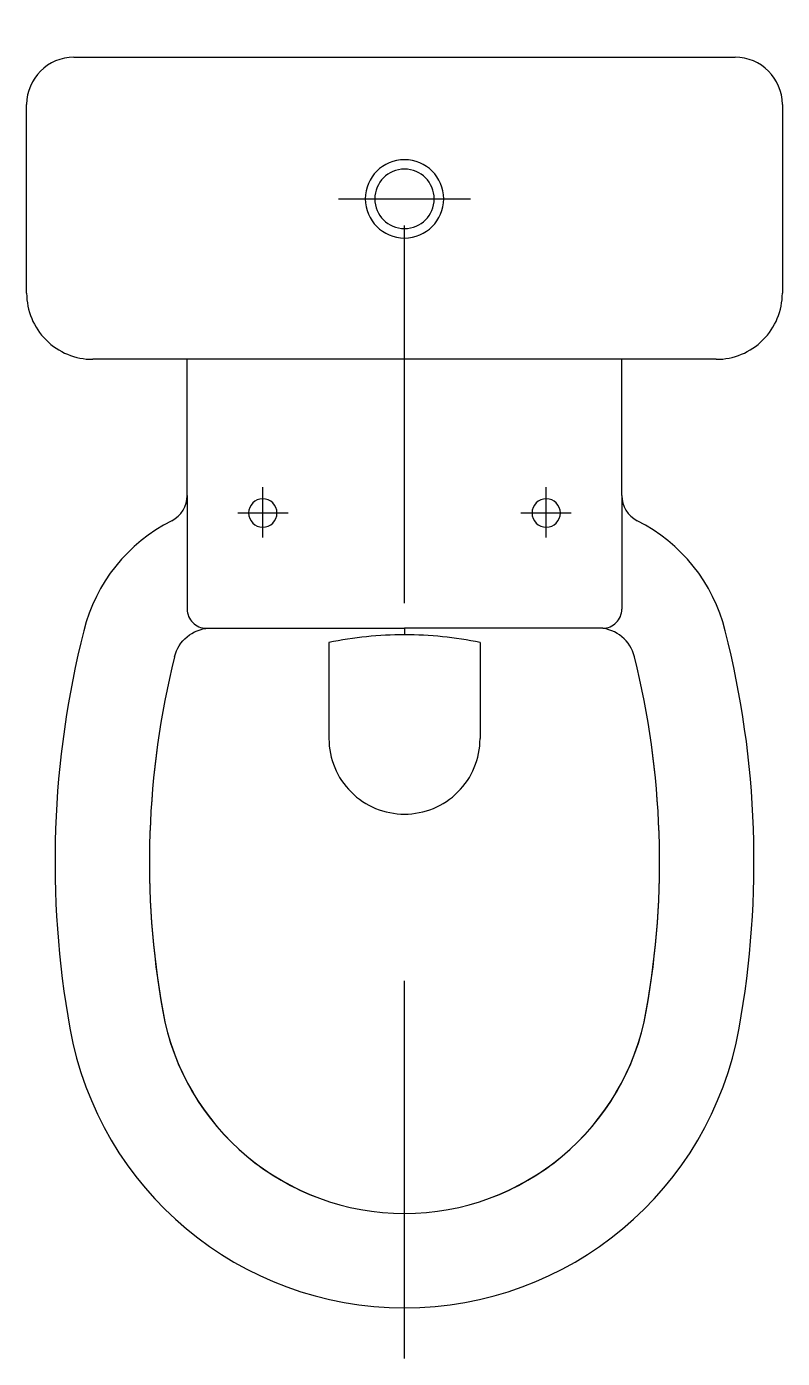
# Model space of a CAD drawing. Extents: x -487.394 to -487.194, y 438.521 to 438.873.
import ezdxf

# ---------------------------------------------------------------- set-up
doc = ezdxf.new("R2010")
doc.units = 0
doc.header["$LTSCALE"] = 0.280000106812972
doc.header["$MEASUREMENT"] = 0
doc.linetypes.add('AXES', pattern=[0.5400000065565109, 0.300000011920929, -0.07999999821186066, 0.07999999821186066, -0.07999999821186066])
doc.linetypes.add('CONTINU', pattern=[0])
doc.layers.get('0').update_dxf_attribs({"linetype": 'CONTINUOUS'})
doc.layers.add('DECA_EIXOS', color=5, linetype='AXES')

msp = doc.modelspace()

# ---------------------------------------------------------------- linework, layer by layer
at = {"linetype": 'CONTINUOUS'}
for p, q in [((-487.3810965230169, 438.865143425197), (-487.2060965325534, 438.865143425197)), ((-487.393596527786, 438.8026700339592), (-487.3935965277854, 438.8526434204287)), ((-487.1935965277864, 438.8526434204289), (-487.193596527785, 438.802670033976)), ((-487.3510965115734, 438.785143394679), (-487.3760698885059, 438.785143394679)), ((-487.211123167082, 438.785143394679), (-487.3510965115734, 438.7851433946791)), ((-487.3510964352793, 438.7490849945596), (-487.3510965115734, 438.785143394679)), ((-487.2360965439977, 438.7490849945596), (-487.2360965439977, 438.785143394679)), ((-487.3510964352793, 438.7490849945596), (-487.3510964352793, 438.7189575776937)), ((-487.2360965439977, 438.7490849945596), (-487.2360965439977, 438.7189575776937)), ((-487.3460964333719, 438.7139433197866), (-487.2935964896385, 438.7139433197866)), ((-487.2410965459051, 438.7139433197866), (-487.2935964896385, 438.7139433197866)), ((-487.2935964896385, 438.7139433197866), (-487.2935964896385, 438.7121765241927)), ((-487.2935964896385, 438.7139433197866), (-487.2935964896385, 438.7121765241927)), ((-487.3135964021002, 438.7101561325592), (-487.313596420974, 438.6847400667557)), ((-487.2735965771768, 438.7101561325592), (-487.273596558303, 438.6847400667557))]:
    msp.add_line(p, q, dxfattribs=at)
at = {"linetype": 'CONTINU'}
for points in [[(-487.2935964896385, 438.8380139542746, 0.9999999999999999), (-487.2935964896385, 438.8172728675088)], [(-487.2935964896385, 438.8172728675088, 0.9999999999999999), (-487.2935964896385, 438.8380139542746)], [(-487.2935964896385, 438.8355139938521, 0.9999999999999999), (-487.2935964896385, 438.8197728279313)], [(-487.2935964896385, 438.8197728279313, 0.9999999999999999), (-487.2935964896385, 438.8355139938521)], [(-487.3310965039439, 438.7481934235704, 0.9999999999999999), (-487.3310965039439, 438.7406933408391)], [(-487.3310965039439, 438.7406933408391, 0.9999999999999999), (-487.3310965039439, 438.7481934235704)], [(-487.2560965516272, 438.7481934235704, 0.9999999999999999), (-487.2560965516272, 438.7406933408391)], [(-487.2560965516272, 438.7406933408391, 0.9999999999999999), (-487.2560965516272, 438.7481934235704)], [(-487.3544616044271, 438.7063539933242, -0.3298377008951893), (-487.3453356246273, 438.7139433197866, -0.3298377008951893)], [(-487.2327313748499, 438.7063539933242, 0.3298377008951893), (-487.2418573546497, 438.7139433197866, 0.3298377008951893)]]:
    msp.add_lwpolyline(points, format="xyb", dxfattribs=at)
at = {"linetype": 'CONTINUOUS'}
for centre, radius, start, end in [((-487.381096523017, 438.8526434204285), 0.01250000476841251, 89.99999999973946, 179.9999999992183), ((-487.2060965325548, 438.8526434204286), 0.01250000476841251, 1.563305640674054e-09, 89.99999999348623), ((-487.3760965211102, 438.8026434013549), 0.01750002694141519, 179.9128037677332, 270.0871962322668), ((-487.2110965344608, 438.8026434013548), 0.01750002694138405, 269.912803712459, 0.08719628754099687), ((-487.3585769250493, 438.7490849999392), 0.007480489770037208, 296.7522797264256, 359.9999587952274), ((-487.2286160542277, 438.7490849999392), 0.007480489770037208, 180.0000412047725, 243.2477202735744), ((-487.3348680965686, 438.7022652121234), 0.04500000762966314, 116.8743617901168, 165.8403054261777), ((-487.2523248827084, 438.7022652121234), 0.04500000762966314, 14.15969457382225, 63.12563820988318), ((-487.3460964333719, 438.7189433419595), 0.005000022172940471, 179.8368710051212, 270), ((-487.2410965459051, 438.7189433419595), 0.005000022172940471, 270, 0.1631289948788149), ((-487.136095794957, 438.6521168428212), 0.2500007072178372, 165.8403054256696, 190.1713589914371), ((-487.45109718432, 438.6521168428212), 0.2500007072178372, 349.8286410085628, 14.1596945743304), ((-487.2935964896384, 438.6121764860451), 0.1000000381475843, 90.00000000006513, 101.536903381401), ((-487.2935964896386, 438.6121764860451), 0.1000000381475843, 78.46309661859901, 89.99999999993486), ((-487.1362206035566, 438.6521209053822), 0.2248785500857789, 166.0440775335167, 190.1670255586294), ((-487.1362206035566, 438.6521209053822), 0.2248785500857736, 166.0446239348359, 190.1351086133116), ((-487.3447565585807, 438.7039433362881), 0.009999959111207667, 166.0382067856299, 166.050494229536), ((-487.4509723757204, 438.6521209053822), 0.2248785500857789, 349.8329744413705, 13.95592246648328), ((-487.2424364206963, 438.7039433362881), 0.009999959111207667, 13.94950577046404, 13.96179321437015), ((-487.4509723757204, 438.6521209053822), 0.2248785500857736, 349.8648913866884, 13.95537606516416), ((-487.2935964896385, 438.6846927261668), 0.01999998736391715, 179.8643789903878, 179.999999987461), ((-487.2935964896385, 438.6846927249441), 0.01999998736391721, 179.9999964846757, 270), ((-487.2935964896385, 438.6846927249441), 0.01999998736391721, 270, 3.515324277124583e-06), ((-487.2935964896385, 438.6846927261668), 0.01999998736391715, 1.253902669841077e-08, 0.1356210096122294), ((-487.2935964493593, 438.62394325671), 0.06500006539696894, 190.0958561055777, 269.9999644949961), ((-487.2935964493594, 438.62394325671), 0.06500006539694252, 190.2062781084011, 269.9999644950462), ((-487.2935965299177, 438.62394325671), 0.06500006539696894, 270.0000355050039, 349.9041438944222), ((-487.2935965299176, 438.62394325671), 0.06500006539694252, 270.0000355049538, 349.793721891599), ((-487.2935964611915, 438.6239012836271), 0.08999266712306046, 190.1976855849922, 269.9999818885987), ((-487.2935965180855, 438.6239012836271), 0.08999266712306046, 270.0000181114014, 349.8023144150077)]:
    msp.add_arc(centre, radius, start, end, dxfattribs=at)
at = {"layer": 'DECA_EIXOS'}
for points in [[(-487.2935964896385, 438.5205484908863), (-487.2935964896385, 438.8732538561474)], [(-487.3110964963143, 438.8276434108917), (-487.2760965592567, 438.8276434108917)], [(-487.3310965039439, 438.7379778493428), (-487.3310965039439, 438.7513008372133)], [(-487.2560965516272, 438.7379778493428), (-487.2560965516272, 438.7513008372133)], [(-487.3376962379068, 438.7444433822047), (-487.3244107866717, 438.7444433822047)], [(-487.2627821926053, 438.7444433822047), (-487.2494966650763, 438.7444433822047)]]:
    msp.add_lwpolyline(points, dxfattribs=at)

doc.saveas('drawing.dxf')
